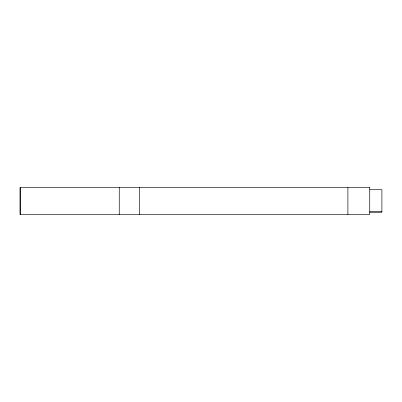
<?xml version="1.0" encoding="UTF-8"?>
<svg xmlns="http://www.w3.org/2000/svg" width="402" height="402" viewBox="0 0 402 402"><rect width="100%" height="100%" fill="white"/><g stroke="black" fill="none" stroke-linecap="round" stroke-linejoin="round"><path stroke-width="0.6" d="M369.745 189.734L381.9 189.704L381.9 212.281L369.745 212.281M369.745 211.658L381.9 211.658M347.901 187.493L347.901 214.507M139.338 187.493L139.338 214.507M119.248 187.493L119.248 214.507M20.2 187.493L20.2 214.507M369.745 187.493L20.1 187.493L20.1 214.507L369.745 214.507L369.745 187.493"/></g></svg>
